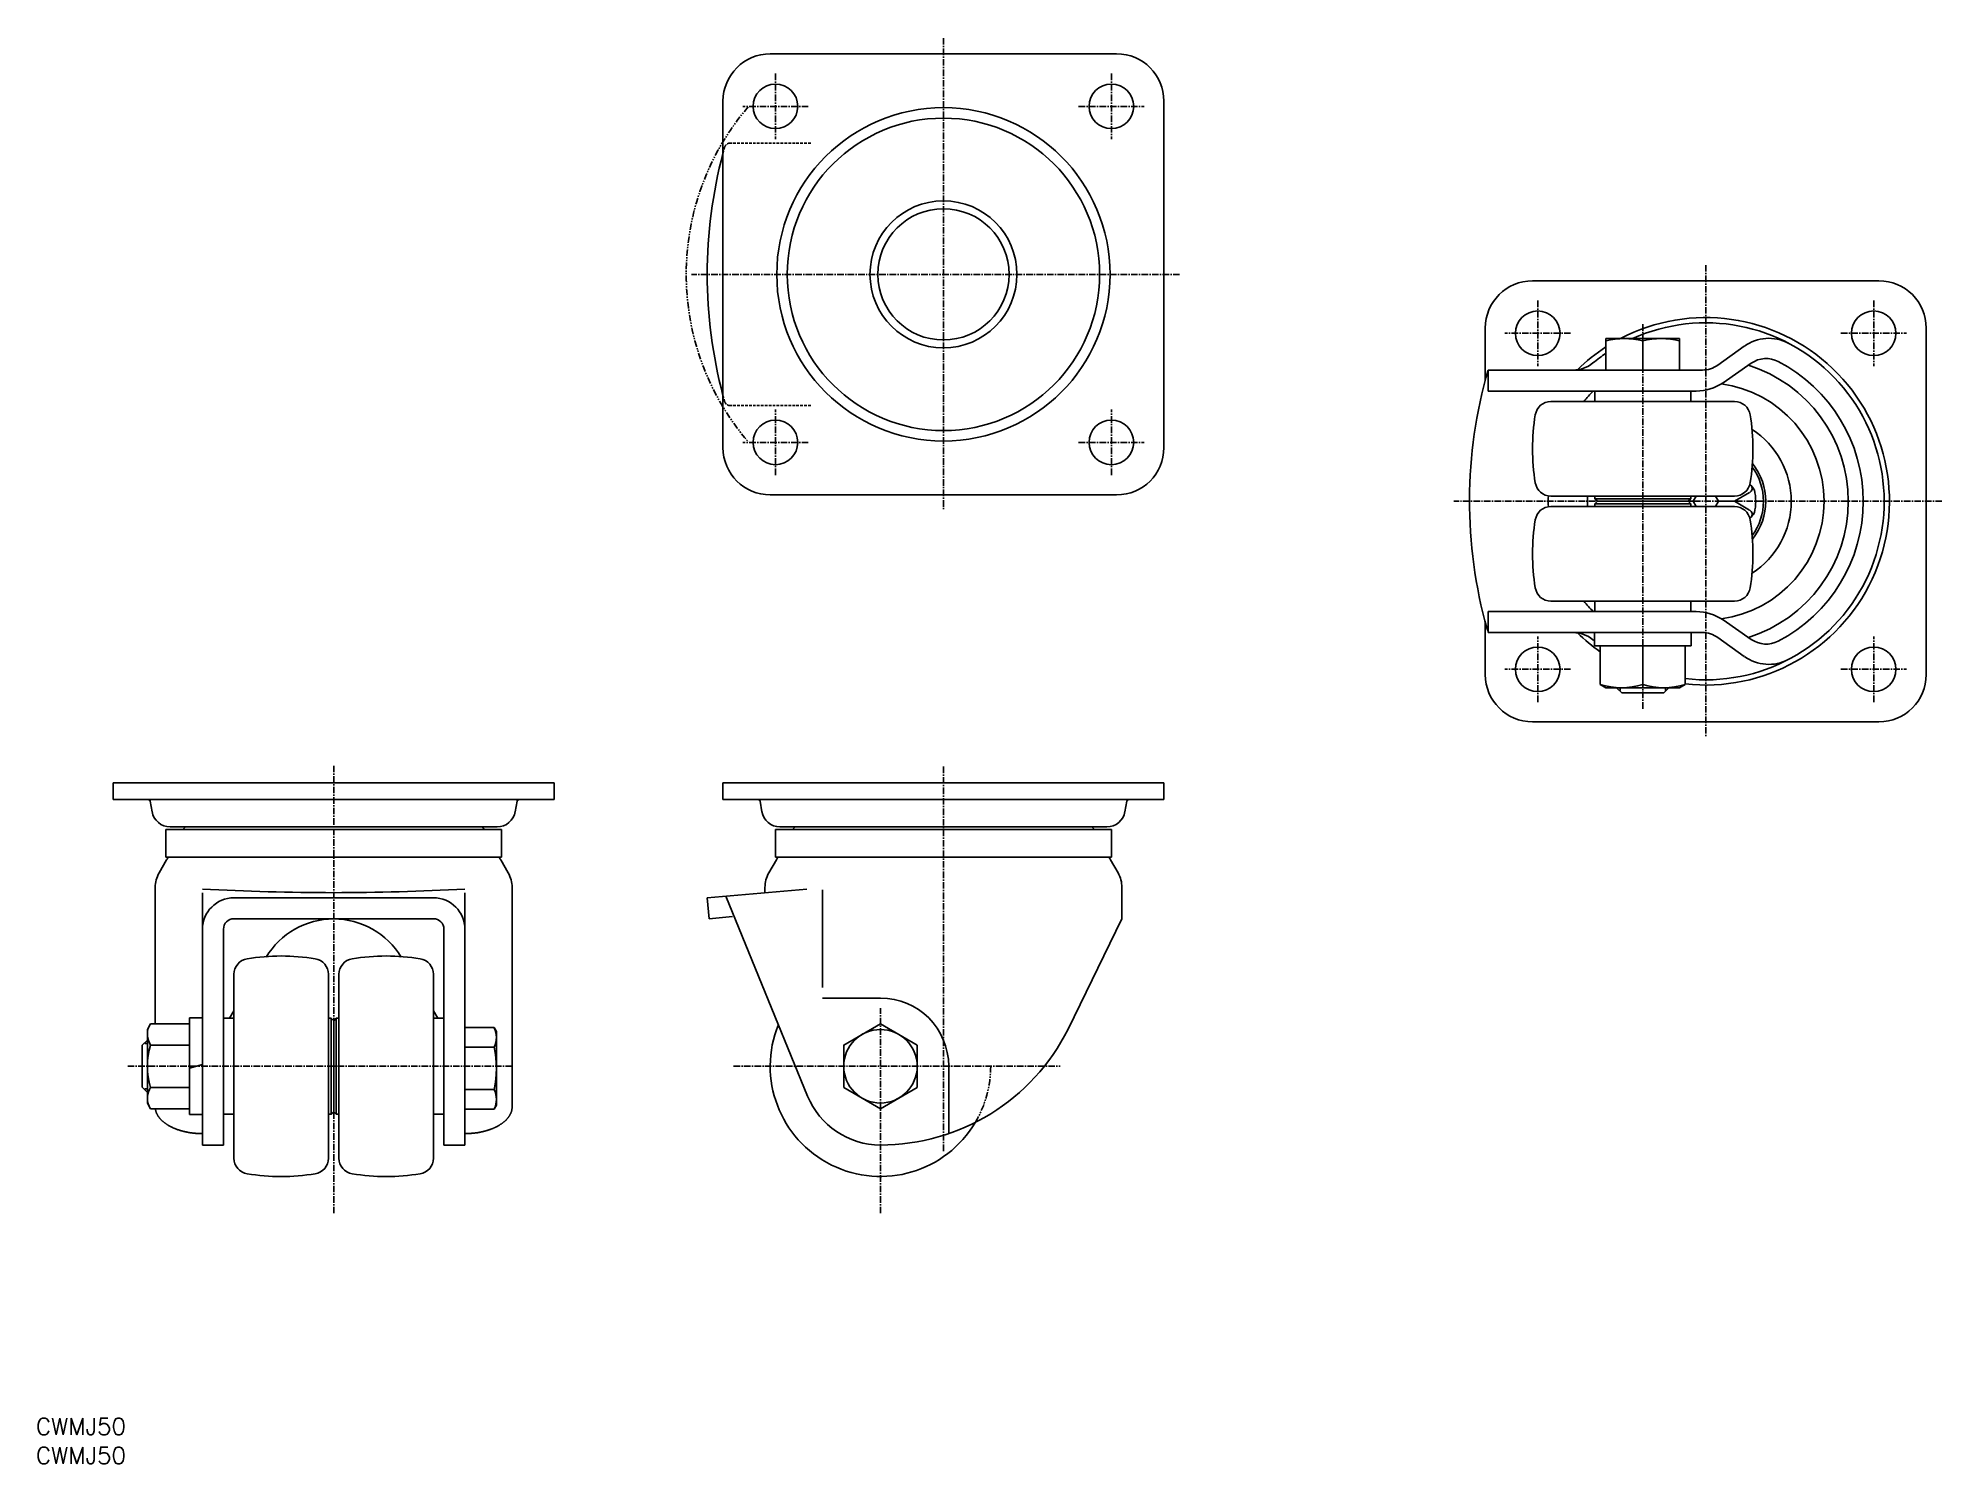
# Model space of a CAD drawing. Extents: x -172 to 190, y -227 to 45.
import ezdxf

# ---------------------------------------------------------------- set-up
doc = ezdxf.new("R2010")
doc.units = 0
for name, pattern in [('CENTER', [2, 1.25, -0.25, 0.25, -0.25]), ('DASHED', [0.75, 0.5, -0.25]), ('PHANTOM', [2.5, 1.25, -0.25, 0.25, -0.25, 0.25, -0.25])]:
    doc.linetypes.add(name, pattern=pattern)
doc.layers.get('0').update_dxf_attribs({"linetype": 'CONTINUOUS'})
doc.layers.add('CENTER', color=1, linetype='CENTER')
doc.styles.get("Standard").update_dxf_attribs({"font": 'txt.shx', "bigfont": 'bigfont.shx'})

msp = doc.modelspace()

# ---------------------------------------------------------------- linework, layer by layer
at = {"color": 7, "linetype": 'CONTINUOUS'}
for p, q in [((33, 42), (-33, 42)), ((-42, -33), (-42, 33)), ((42, -33), (42, 33)), ((178.23, -1.23), (112.23, -1.23)), ((103.23, -20.19), (103.23, -10.23)), ((187.23, -76.23), (187.23, -10.23)), ((140.23, -12.23), (126.23, -12.23)), ((126.23, -12.23), (126.23, -18.23)), ((133.23, -12.66), (133.23, -18.23)), ((140.23, -12.23), (140.23, -18.23)), ((147.54, -17.3), (152.58, -13.68)), ((148.54, -20.64), (153.9, -16.93)), ((144.62, -18.23), (103.77, -18.23)), ((103.77, -22.23), (103.77, -18.23)), ((143.42, -22.23), (103.77, -22.23)), ((115.72, -24.23), (150.74, -24.23)), ((124.08, -22.23), (124.08, -24.23)), ((142.38, -22.23), (142.38, -24.23)), ((33, -42), (-33, -42)), ((115.72, -42.23), (150.74, -42.23)), ((124.08, -42.23), (124.08, -42.73)), ((133.23, -42.73), (124.08, -42.73)), ((124.08, -42.73), (124.58, -43.23)), ((124.08, -43.73), (124.58, -43.23)), ((124.58, -43.23), (133.23, -43.23)), ((133.23, -42.73), (142.38, -42.73)), ((141.88, -43.23), (133.23, -43.23)), ((142.38, -42.73), (141.88, -43.23)), ((142.38, -43.73), (141.88, -43.23)), ((142.81, -43.23), (141.88, -43.23)), ((142.38, -42.23), (142.38, -42.73)), ((143.39, -42.23), (142.81, -43.23)), ((142.81, -43.23), (143.39, -44.23)), ((147.65, -43.23), (147.07, -42.23)), ((147.07, -44.23), (147.65, -43.23)), ((147.65, -43.23), (150.7, -43.23)), ((150.7, -43.23), (153.6, -41.56)), ((150.7, -43.23), (153.6, -44.91)), ((115.72, -44.23), (150.74, -44.23)), ((133.23, -43.73), (124.08, -43.73)), ((124.08, -44.23), (124.08, -43.73)), ((133.23, -43.73), (142.38, -43.73)), ((142.38, -44.23), (142.38, -43.73)), ((143.42, -64.23), (103.77, -64.23)), ((103.77, -64.23), (103.77, -68.23)), ((115.72, -62.23), (150.74, -62.23)), ((124.08, -64.23), (124.08, -62.23)), ((142.38, -64.23), (142.38, -62.23)), ((103.23, -76.23), (103.23, -66.28)), ((144.62, -68.23), (103.77, -68.23)), ((124.03, -68.23), (124.03, -70.73)), ((142.43, -70.73), (142.43, -68.23)), ((148.54, -65.83), (153.9, -69.54)), ((142.43, -70.73), (124.03, -70.73)), ((125.15, -78.11), (125.15, -70.73)), ((133.23, -70.73), (133.23, -78.1)), ((141.31, -70.73), (141.31, -78.11)), ((147.54, -69.17), (152.58, -72.79)), ((125.15, -78.11), (126.23, -78.73)), ((140.23, -78.73), (126.23, -78.73)), ((129.23, -79.73), (128.23, -78.73)), ((129.23, -79.73), (137.23, -79.73)), ((137.23, -79.73), (138.23, -78.73)), ((141.31, -78.11), (140.23, -78.73)), ((178.23, -85.23), (112.23, -85.23)), ((-158.17, -96.83), (-74.17, -96.83)), ((-158.17, -100.03), (-158.17, -96.83)), ((-74.17, -100.03), (-74.17, -96.83)), ((-42, -96.83), (42, -96.83)), ((-42, -100.03), (-42, -96.83)), ((22.55, -96.83), (22.45, -96.83)), ((42, -100.03), (42, -96.83)), ((-74.17, -100.03), (-158.17, -100.03)), ((-151.11, -100.36), (-150.76, -102.34)), ((-81.23, -100.36), (-81.58, -102.34)), ((0, -100.03), (-42, -100.03)), ((-34.94, -100.36), (-34.59, -102.34)), ((0, -100.03), (42, -100.03)), ((34.94, -100.36), (34.59, -102.34)), ((-84.17, -105.72), (-148.17, -105.72)), ((-148.17, -105.72), (-148.17, -111.02)), ((-116.17, -105.23), (-147.32, -105.23)), ((-144.43, -105.23), (-144.92, -105.72)), ((-116.17, -105.23), (-85.03, -105.23)), ((-87.91, -105.23), (-87.42, -105.72)), ((-84.17, -105.72), (-84.17, -111.02)), ((0, -105.72), (-32, -105.72)), ((-32, -105.72), (-32, -111.02)), ((0, -105.23), (-31.14, -105.23)), ((-28.26, -105.23), (-28.75, -105.72)), ((0, -105.23), (31.14, -105.23)), ((0, -105.72), (32, -105.72)), ((28.26, -105.23), (28.75, -105.72)), ((32, -105.72), (32, -111.02)), ((-147.99, -111.52), (-149.44, -114.02)), ((-84.17, -111.02), (-148.17, -111.02)), ((-84.35, -111.52), (-82.91, -114.02)), ((-31.82, -111.52), (-33.26, -114.02)), ((0, -111.02), (-32, -111.02)), ((0, -111.02), (32, -111.02)), ((31.82, -111.52), (33.26, -114.02)), ((-150.17, -116.77), (-150.17, -142.75)), ((-141.17, -165.83), (-141.17, -117.77)), ((-97.17, -118.75), (-135.17, -118.75)), ((-91.17, -165.83), (-91.17, -117.77)), ((-82.17, -116.77), (-82.17, -158.56)), ((-45, -118.73), (-26, -117.07)), ((-45, -118.73), (-44.65, -122.72)), ((-41.46, -118.42), (-25.88, -156.51)), ((-34, -116.77), (-34, -117.77)), ((-23.04, -117.2), (-23.04, -135.83)), ((34, -116.77), (34, -122.77)), ((-97.17, -122.72), (-135.17, -122.72)), ((-97.17, -122.72), (-135.17, -122.72)), ((-44.65, -122.72), (-40.21, -122.33)), ((34, -122.77), (23.75, -143.78)), ((-137.17, -165.83), (-137.17, -124.72)), ((-95.17, -124.72), (-95.17, -165.83)), ((-135.17, -168.34), (-135.17, -133.32)), ((-117.17, -168.34), (-117.17, -133.32)), ((-115.17, -168.34), (-115.17, -133.32)), ((-97.17, -168.34), (-97.17, -133.32)), ((-12, -137.83), (-23.04, -137.83)), ((-135.17, -140.26), (-136.03, -141.68)), ((-97.17, -140.26), (-96.32, -141.68)), ((-151.05, -142.75), (-151.67, -143.83)), ((-151.67, -157.83), (-151.67, -143.83)), ((-151.05, -142.75), (-143.67, -142.75)), ((-143.67, -160.03), (-143.67, -141.63)), ((-141.17, -141.63), (-143.67, -141.63)), ((-137.17, -141.68), (-135.17, -141.68)), ((-117.17, -141.68), (-116.67, -141.68)), ((-116.67, -150.83), (-116.67, -141.68)), ((-116.67, -141.68), (-116.17, -142.18)), ((-115.67, -141.68), (-116.17, -142.18)), ((-116.17, -142.18), (-116.17, -150.83)), ((-115.67, -150.83), (-115.67, -141.68)), ((-115.17, -141.68), (-115.67, -141.68)), ((-95.17, -141.68), (-97.17, -141.68)), ((-85.6, -143.48), (-91.17, -143.48)), ((-85.6, -143.48), (-85.17, -144.23)), ((-85.17, -144.23), (-85.17, -158.23)), ((-152.67, -146.83), (-151.67, -145.83)), ((-152.67, -146.83), (-152.67, -154.83)), ((-143.67, -146.79), (-151.05, -146.79)), ((-91.17, -147.19), (-85.6, -147.19)), ((-143.67, -151.17), (-141.17, -150.5)), ((-116.67, -150.83), (-116.67, -159.98)), ((-116.17, -159.48), (-116.17, -150.83)), ((-115.67, -150.83), (-115.67, -159.98)), ((1, -163.66), (1, -150.83)), ((-152.67, -154.83), (-151.67, -155.83)), ((-151.05, -154.87), (-143.67, -154.87)), ((-85.6, -155.28), (-91.17, -155.28)), ((-151.05, -158.92), (-151.67, -157.83)), ((-143.67, -158.92), (-151.05, -158.92)), ((-116.67, -159.98), (-116.17, -159.48)), ((-115.67, -159.98), (-116.17, -159.48)), ((-85.6, -158.98), (-91.17, -158.98)), ((-85.6, -158.98), (-85.17, -158.23)), ((-143.67, -160.03), (-141.17, -160.03)), ((-137.17, -159.98), (-135.17, -159.98)), ((-117.17, -159.98), (-116.67, -159.98)), ((-115.17, -159.98), (-115.67, -159.98)), ((-95.17, -159.98), (-97.17, -159.98)), ((-141.17, -165.83), (-137.17, -165.83)), ((-95.17, -165.83), (-91.17, -165.83))]:
    msp.add_line(p, q, dxfattribs=at)
at = {"color": 3, "linetype": 'DASHED'}
for p, q in [((-25.28, 25), (-40.7, 25)), ((-25.28, -25), (-40.7, -25)), ((128.91, -78.73), (128.91, -79.41)), ((137.55, -78.73), (137.55, -79.41)), ((-151.67, -146.51), (-152.35, -146.51)), ((-151.67, -155.16), (-152.35, -155.16))]:
    msp.add_line(p, q, dxfattribs=at)
at = {"color": 7, "linetype": 'CONTINUOUS'}
msp.add_lwpolyline([(-5, -146.79), (-12, -142.75), (-19, -146.79), (-19, -154.87), (-12, -158.92), (-5, -154.87)], close=True, dxfattribs=at)
for points in [[(-141.17, -163.66, 0), (-141.28, -163.66, 0), (-141.38, -163.66, 0), (-141.49, -163.66, 0), (-141.59, -163.66, 0), (-141.7, -163.65, 0), (-141.81, -163.65, 0), (-141.91, -163.64, 0), (-142.01, -163.64, 0), (-142.12, -163.63, 0), (-142.22, -163.63, 0), (-142.33, -163.62, 0), (-142.43, -163.61, 0), (-142.54, -163.6, 0), (-142.64, -163.59, 0), (-142.75, -163.58, 0), (-142.85, -163.57, 0), (-142.95, -163.56, 0), (-143.06, -163.55, 0), (-143.16, -163.53, 0), (-143.26, -163.52, 0), (-143.37, -163.51, 0), (-143.47, -163.49, 0), (-143.57, -163.48, 0), (-143.67, -163.46, 0), (-143.77, -163.44, 0), (-143.87, -163.43, 0), (-143.97, -163.41, 0), (-144.07, -163.39, 0), (-144.17, -163.37, 0), (-144.27, -163.35, 0), (-144.37, -163.33, 0), (-144.47, -163.31, 0), (-144.57, -163.28, 0), (-144.67, -163.26, 0), (-144.76, -163.24, 0), (-144.86, -163.21, 0), (-144.96, -163.19, 0), (-145.05, -163.16, 0), (-145.15, -163.14, 0), (-145.24, -163.11, 0), (-145.33, -163.08, 0), (-145.43, -163.05, 0), (-145.52, -163.03, 0), (-145.61, -163, 0), (-145.7, -162.97, 0), (-145.79, -162.94, 0), (-145.88, -162.91, 0), (-145.97, -162.87, 0), (-146.06, -162.84, 0), (-146.15, -162.81, 0), (-146.24, -162.78, 0), (-146.33, -162.74, 0), (-146.41, -162.71, 0), (-146.5, -162.67, 0), (-146.58, -162.64, 0), (-146.67, -162.6, 0), (-146.75, -162.56, 0), (-146.83, -162.53, 0), (-146.91, -162.49, 0), (-146.99, -162.45, 0), (-147.07, -162.41, 0), (-147.15, -162.37, 0), (-147.23, -162.33, 0), (-147.31, -162.29, 0), (-147.39, -162.25, 0), (-147.46, -162.21, 0), (-147.54, -162.17, 0), (-147.61, -162.12, 0), (-147.69, -162.08, 0), (-147.76, -162.04, 0), (-147.83, -161.99, 0), (-147.9, -161.95, 0), (-147.97, -161.9, 0), (-148.04, -161.86, 0), (-148.1, -161.81, 0), (-148.17, -161.76, 0), (-148.24, -161.72, 0), (-148.3, -161.67, 0), (-148.37, -161.62, 0), (-148.43, -161.58, 0), (-148.49, -161.53, 0), (-148.55, -161.48, 0), (-148.61, -161.43, 0), (-148.67, -161.38, 0), (-148.73, -161.33, 0), (-148.79, -161.28, 0), (-148.84, -161.23, 0), (-148.9, -161.18, 0), (-148.95, -161.13, 0), (-149, -161.07, 0), (-149.05, -161.02, 0), (-149.1, -160.97, 0), (-149.15, -160.92, 0), (-149.2, -160.86, 0), (-149.25, -160.81, 0), (-149.29, -160.75, 0), (-149.34, -160.7, 0), (-149.38, -160.65, 0), (-149.43, -160.59, 0), (-149.47, -160.54, 0), (-149.51, -160.48, 0), (-149.55, -160.43, 0), (-149.59, -160.37, 0), (-149.62, -160.31, 0), (-149.66, -160.26, 0), (-149.69, -160.2, 0), (-149.73, -160.15, 0), (-149.76, -160.09, 0), (-149.79, -160.03, 0), (-149.82, -159.97, 0), (-149.85, -159.92, 0), (-149.88, -159.86, 0), (-149.9, -159.8, 0), (-149.93, -159.74, 0), (-149.95, -159.68, 0), (-149.97, -159.62, 0), (-150, -159.57, 0), (-150.01, -159.51, 0), (-150.03, -159.45, 0), (-150.05, -159.39, 0), (-150.07, -159.33, 0), (-150.08, -159.27, 0), (-150.1, -159.21, 0), (-150.11, -159.15, 0), (-150.12, -159.09, 0), (-150.13, -159.03, 0), (-150.14, -158.97, 0), (-150.15, -158.92, 0)], [(-91.17, -163.66, 0), (-91.06, -163.66, 0), (-90.95, -163.66, 0), (-90.84, -163.66, 0), (-90.73, -163.66, 0), (-90.62, -163.65, 0), (-90.51, -163.65, 0), (-90.4, -163.64, 0), (-90.29, -163.64, 0), (-90.18, -163.63, 0), (-90.07, -163.62, 0), (-89.96, -163.61, 0), (-89.85, -163.6, 0), (-89.74, -163.6, 0), (-89.63, -163.59, 0), (-89.53, -163.57, 0), (-89.42, -163.56, 0), (-89.31, -163.55, 0), (-89.2, -163.54, 0), (-89.09, -163.52, 0), (-88.99, -163.51, 0), (-88.88, -163.49, 0), (-88.77, -163.48, 0), (-88.67, -163.46, 0), (-88.56, -163.44, 0), (-88.45, -163.42, 0), (-88.35, -163.4, 0), (-88.24, -163.38, 0), (-88.14, -163.36, 0), (-88.04, -163.34, 0), (-87.93, -163.32, 0), (-87.83, -163.3, 0), (-87.73, -163.27, 0), (-87.63, -163.25, 0), (-87.53, -163.22, 0), (-87.42, -163.2, 0), (-87.32, -163.17, 0), (-87.22, -163.14, 0), (-87.13, -163.12, 0), (-87.03, -163.09, 0), (-86.93, -163.06, 0), (-86.83, -163.03, 0), (-86.74, -163, 0), (-86.64, -162.97, 0), (-86.55, -162.94, 0), (-86.45, -162.9, 0), (-86.36, -162.87, 0), (-86.26, -162.84, 0), (-86.17, -162.8, 0), (-86.08, -162.77, 0), (-85.99, -162.73, 0), (-85.9, -162.69, 0), (-85.81, -162.66, 0), (-85.72, -162.62, 0), (-85.64, -162.58, 0), (-85.55, -162.54, 0), (-85.46, -162.5, 0), (-85.38, -162.46, 0), (-85.29, -162.42, 0), (-85.21, -162.38, 0), (-85.13, -162.34, 0), (-85.05, -162.3, 0), (-84.97, -162.25, 0), (-84.89, -162.21, 0), (-84.81, -162.17, 0), (-84.73, -162.12, 0), (-84.65, -162.08, 0), (-84.58, -162.03, 0), (-84.5, -161.99, 0), (-84.43, -161.94, 0), (-84.36, -161.89, 0), (-84.29, -161.84, 0), (-84.22, -161.79, 0), (-84.15, -161.75, 0), (-84.08, -161.7, 0), (-84.01, -161.65, 0), (-83.94, -161.6, 0), (-83.88, -161.55, 0), (-83.81, -161.5, 0), (-83.75, -161.44, 0), (-83.69, -161.39, 0), (-83.63, -161.34, 0), (-83.57, -161.29, 0), (-83.51, -161.24, 0), (-83.45, -161.18, 0), (-83.4, -161.13, 0), (-83.34, -161.07, 0), (-83.29, -161.02, 0), (-83.24, -160.96, 0), (-83.18, -160.91, 0), (-83.13, -160.85, 0), (-83.08, -160.8, 0), (-83.04, -160.74, 0), (-82.99, -160.68, 0), (-82.94, -160.63, 0), (-82.9, -160.57, 0), (-82.86, -160.51, 0), (-82.82, -160.45, 0), (-82.78, -160.4, 0), (-82.74, -160.34, 0), (-82.7, -160.28, 0), (-82.66, -160.22, 0), (-82.63, -160.16, 0), (-82.59, -160.1, 0), (-82.56, -160.04, 0), (-82.53, -159.98, 0), (-82.5, -159.92, 0), (-82.47, -159.86, 0), (-82.44, -159.8, 0), (-82.42, -159.74, 0), (-82.39, -159.68, 0), (-82.37, -159.62, 0), (-82.35, -159.55, 0), (-82.32, -159.49, 0), (-82.3, -159.43, 0), (-82.29, -159.37, 0), (-82.27, -159.31, 0), (-82.25, -159.25, 0), (-82.24, -159.18, 0), (-82.23, -159.12, 0), (-82.22, -159.06, 0), (-82.21, -159, 0), (-82.2, -158.93, 0), (-82.19, -158.87, 0), (-82.18, -158.81, 0), (-82.18, -158.75, 0), (-82.17, -158.68, 0), (-82.17, -158.62, 0), (-82.17, -158.56, 0)]]:
    msp.add_polyline3d(points, dxfattribs=at)
for centre, radius in [((-32, 32), 4.25), ((32, 32), 4.25), ((0, 0), 31.75), ((0, 0), 29.75), ((0, 0), 14), ((0, 0), 12.5), ((113.23, -11.23), 4.25), ((177.23, -11.23), 4.25), ((-32, -32), 4.25), ((32, -32), 4.25), ((113.23, -75.23), 4.25), ((177.23, -75.23), 4.25), ((-12, -150.83), 7)]:
    msp.add_circle(centre, radius, dxfattribs=at)
for centre, radius, start, end in [((-33, 33), 9, 90, 180), ((33, 33), 9, 0, 90), ((45, 0), 90, 165.1649, 194.8351), ((112.23, -10.23), 9, 90, 180), ((178.23, -10.23), 9, 0, 90), ((145.23, -43.23), 35, 263.5742, 117.6604), ((145.23, -43.23), 34, 263.3843, 114.2496), ((145.23, -43.23), 35, 122.8783, 134.2754), ((129.73, -26.69), 14.46, 75.9918, 104.0082), ((136.73, -26.69), 14.46, 75.9918, 104.0082), ((157.25, -20.18), 8, 62.4712, 125.6459), ((119.95, -12.23), 6, 270, 309.195), ((145.23, -43.23), 34, 123.9745, 129.195), ((144.62, -13.23), 5, 270, 305.6459), ((145.23, -43.23), 27.16, 287.3956, 72.6044), ((156.75, -21.04), 5, 62.571, 124.6467), ((145.23, -43.23), 30, 297.429, 62.571), ((190.23, -43.23), 90, 163.8724, 195.6442), ((143.42, -13.23), 9, 270, 304.6467), ((145.23, -43.23), 22.55, 277.504, 82.496), ((115.72, -27.23), 3, 90, 170.6676), ((145.23, -43.23), 30, 135.573, 140.7035), ((150.74, -27.23), 3, 9.3324, 90), ((152.23, -33.23), 40, 170.6676, 189.3324), ((114.23, -33.23), 40, 350.6676, 9.3324), ((145.23, -43.23), 16.3, 302.7997, 57.2003), ((-33, -33), 9, 180, 270), ((33, -33), 9, 270, 0), ((145.23, -43.23), 11.45, 321.0325, 38.9675), ((115.72, -39.23), 3, 189.3324, 270), ((150.74, -39.23), 3, 270, 350.6676), ((145.23, -43.23), 11, 323.5621, 36.4379), ((145.23, -43.23), 30, 178.0185, 181.9815), ((145.23, -43.23), 22.55, 177.4583, 182.5417), ((153.15, -40.77), 0.912, 300, 44.382), ((150.52, -43.34), 4.58, 30.0242, 47.0409), ((145.23, -43.23), 9.52, 346.6982, 13.3018), ((152.23, -53.23), 40, 170.6676, 189.3324), ((115.72, -47.23), 3, 90, 170.6676), ((150.74, -47.23), 3, 9.3324, 90), ((153.15, -45.7), 0.912, 315.618, 60), ((150.52, -43.13), 4.58, 312.9591, 329.9758), ((114.23, -53.23), 40, 350.6676, 9.3324), ((115.72, -59.23), 3, 189.3324, 270), ((150.74, -59.23), 3, 270, 350.6676), ((145.23, -43.23), 30, 219.2965, 224.427), ((143.42, -73.23), 9, 55.3533, 90), ((104.53, -67.23), 1, 195.6442, 220.9653), ((119.95, -74.23), 6, 50.805, 90), ((145.23, -43.23), 35, 225.7246, 234.9846), ((144.62, -73.23), 5, 54.3541, 90), ((145.23, -43.23), 34, 230.805, 231.4257), ((156.75, -65.42), 5, 235.3533, 297.429), ((157.25, -66.29), 8, 234.3541, 297.5288), ((112.23, -76.23), 9, 180, 270), ((129.19, -65.45), 13.28, 252.2796, 287.7204), ((137.27, -65.45), 13.28, 252.2796, 287.7204), ((178.23, -76.23), 9, 270, 0), ((-151.51, -100.43), 0.4, 10, 90), ((-80.84, -100.43), 0.4, 90, 170), ((-35.33, -100.43), 0.4, 10, 90), ((35.33, -100.43), 0.4, 90, 170), ((-147.32, -101.73), 3.5, 190, 270), ((-85.03, -101.73), 3.5, 270, 350), ((-31.14, -101.73), 3.5, 190, 270), ((31.14, -101.73), 3.5, 270, 350), ((-141.5, -115.27), 7.5, 145.4784, 150), ((-90.85, -115.27), 7.5, 30, 34.5216), ((-25.33, -115.27), 7.5, 145.4944, 150), ((25.33, -115.27), 7.5, 30, 34.5056), ((-144.67, -116.77), 5.5, 150, 180), ((-87.67, -116.77), 5.5, 0, 30), ((-28.5, -116.77), 5.5, 150, 180), ((28.5, -116.77), 5.5, 0, 30), ((-116.17, 330.04), 447.81, 266.7996, 273.2004), ((-135.17, -124.75), 6, 90, 180), ((-97.17, -124.75), 6, 0, 90), ((-135.17, -124.72), 2, 90, 180), ((-135.17, -124.72), 2, 90, 180), ((-116.17, -137.77), 15, 30.9457, 149.0543), ((-97.17, -124.72), 2, 0, 90), ((-97.17, -124.72), 2, 0, 90), ((-132.17, -133.32), 3, 99.3324, 180), ((-126.17, -169.83), 40, 80.6676, 99.3324), ((-120.17, -133.32), 3, 0, 80.6676), ((-112.17, -133.32), 3, 99.3324, 180), ((-106.17, -169.83), 40, 80.6676, 99.3324), ((-100.17, -133.32), 3, 0, 80.6676), ((-12, -150.83), 13, 360, 90), ((-148.09, -144.77), 3.58, 154.3842, 214.3842), ((-89.33, -145.34), 4.16, 333.5163, 26.4837), ((-12, -150.83), 21, 157.8247, 329.4312), ((-12, -125.83), 40, 270, 333.337), ((-138.3, -150.83), 13.37, 162.412, 197.588), ((-104.25, -151.23), 19.08, 347.769, 12.231), ((-148.09, -156.89), 3.58, 145.6158, 205.6158), ((-89.33, -157.13), 4.16, 333.5163, 26.4837), ((-12, -150.83), 15, 202.2392, 270), ((-132.17, -168.34), 3, 180, 260.6676), ((-120.17, -168.34), 3, 279.3324, 0), ((-112.17, -168.34), 3, 180, 260.6676), ((-100.17, -168.34), 3, 279.3324, 0), ((-126.17, -131.83), 40, 260.6676, 279.3324), ((-106.17, -131.83), 40, 260.6676, 279.3324)]:
    msp.add_arc(centre, radius, start, end, dxfattribs=at)
at = {"color": 3, "linetype": 'PHANTOM'}
for centre, radius, start, end in [((0, 0), 49, 139.3599, 220.6401), ((-12, -150.83), 21, 329.4312, 0)]:
    msp.add_arc(centre, radius, start, end, dxfattribs=at)
at = {"color": 3, "linetype": 'DASHED'}
for centre, radius, start, end in [((45, 0), 90, 164.3558, 165.1649), ((-40.7, 24), 1, 90, 164.3558), ((45, 0), 90, 194.8351, 195.6442), ((-40.7, -24), 1, 195.6442, 270)]:
    msp.add_arc(centre, radius, start, end, dxfattribs=at)
at = {"layer": 'CENTER', "color": 1, "linetype": 'CENTER'}
for p, q in [((0, 45), (0, -45)), ((-32, 38.25), (-32, 25.75)), ((32, 38.25), (32, 25.75)), ((-25.75, 32), (-38.25, 32)), ((25.75, 32), (38.25, 32)), ((45, 0), (-48, 0)), ((145.23, 1.77), (145.23, -88.23)), ((113.23, -4.98), (113.23, -17.48)), ((177.23, -4.98), (177.23, -17.48)), ((133.23, -82.73), (133.23, -9.23)), ((119.48, -11.23), (106.98, -11.23)), ((170.98, -11.23), (183.48, -11.23)), ((-32, -38.25), (-32, -25.75)), ((32, -38.25), (32, -25.75)), ((-25.75, -32), (-38.25, -32)), ((25.75, -32), (38.25, -32)), ((190.23, -43.23), (97.23, -43.23)), ((113.23, -81.48), (113.23, -68.98)), ((177.23, -81.48), (177.23, -68.98)), ((119.48, -75.23), (106.98, -75.23)), ((170.98, -75.23), (183.48, -75.23)), ((-116.17, -178.83), (-116.17, -93.63)), ((0, -166.99), (0, -93.63)), ((-12, -178.83), (-12, -139.75)), ((-82.17, -150.83), (-155.67, -150.83)), ((-40, -150.83), (22.22, -150.83))]:
    msp.add_line(p, q, dxfattribs=at)

# ---------------------------------------------------------------- texts
at = {"color": 7, "linetype": 'CONTINUOUS'}
for p in [(-172.9, -221.03), (-172.9, -226.57)]:
    msp.add_text('CWMJ50', height=3.2, dxfattribs=at).set_placement(p)

doc.saveas('drawing.dxf')
